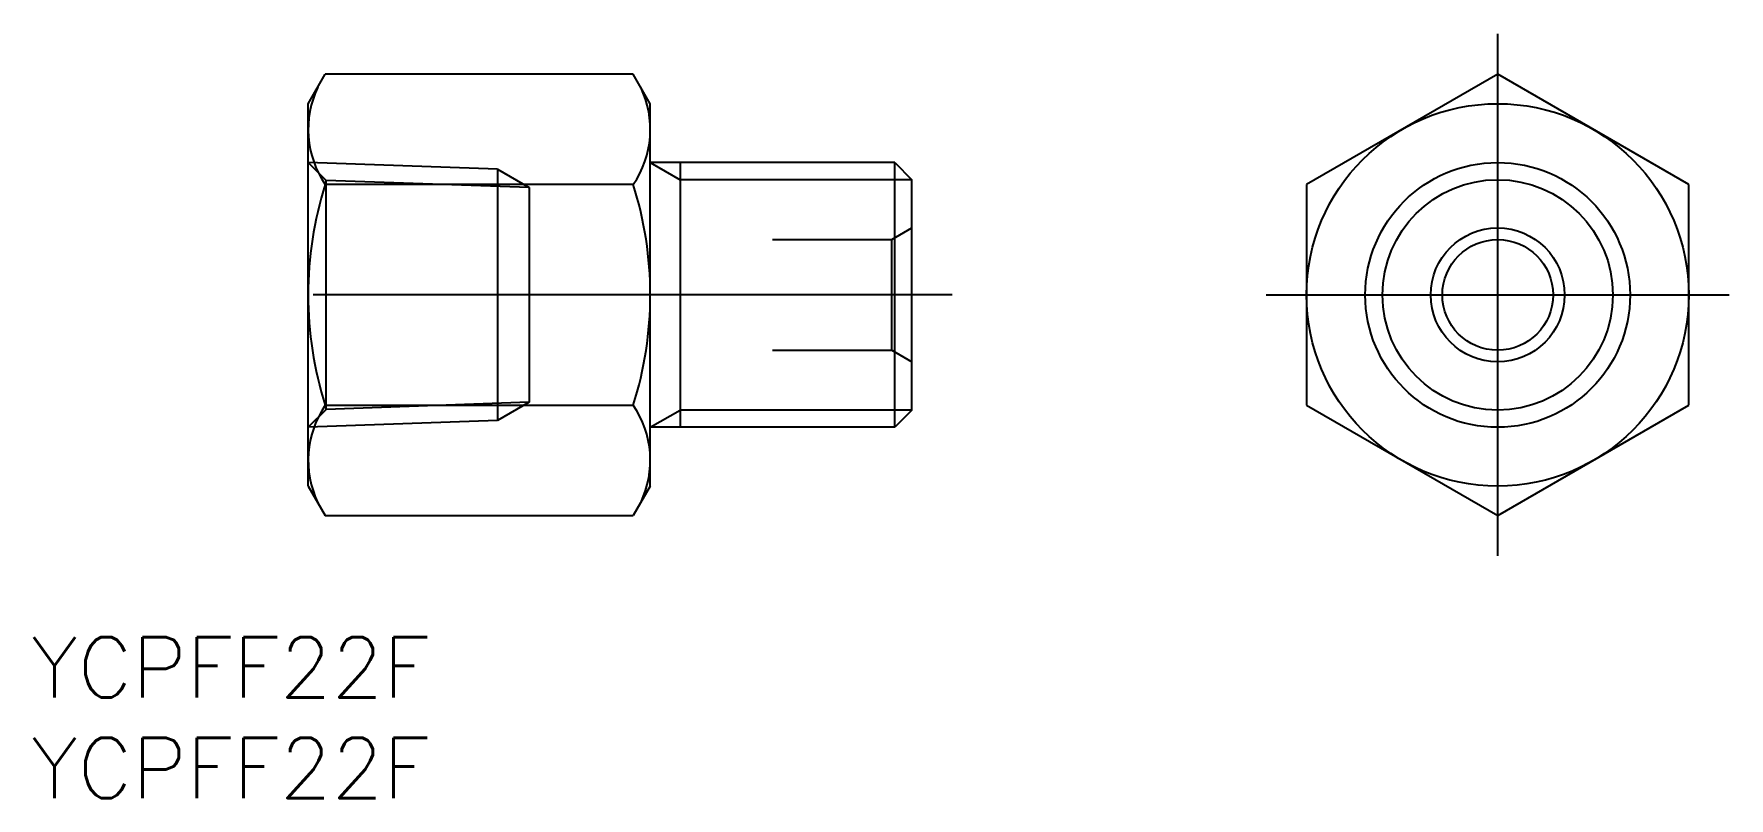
# Model space of a CAD drawing. Extents: x -72.7 to 11.5, y -25 to 13.
import ezdxf

# ---------------------------------------------------------------- set-up
doc = ezdxf.new("R2010")
doc.units = 0
doc.linetypes.add('CENTER', pattern=[50.8, 31.75, -6.35, 6.35, -6.35])
doc.linetypes.add('DASHED', pattern=[19.05, 12.7, -6.35])
doc.layers.get('0').update_dxf_attribs({"linetype": 'CONTINUOUS'})
doc.layers.add('CENTER', color=1, linetype='CENTER')
doc.styles.get("Standard").update_dxf_attribs({"font": 'txt.shx', "height": 3, "bigfont": 'bigfont.shx'})

msp = doc.modelspace()

# ---------------------------------------------------------------- linework, layer by layer
at = {"color": 7, "linetype": 'CONTINUOUS'}
for p, q in [((-59.109, 9.5), (-58.26, 10.97)), ((-42.957, 10.97), (-58.26, 10.97)), ((-42.109, 9.5), (-42.957, 10.97)), ((0, 10.97), (-9.5, 5.485)), ((9.5, 5.485), (0, 10.97)), ((-59.109, -9.5), (-59.109, 9.5)), ((-42.109, -9.5), (-42.109, 9.5)), ((-29.965, 6.579), (-42.109, 6.579)), ((-40.62, 6.579), (-40.62, -6.579)), ((-29.965, 6.579), (-29.109, 5.723)), ((-29.965, -6.579), (-29.965, 6.579)), ((-42.957, 5.485), (-58.26, 5.485)), ((-29.109, -5.723), (-29.109, 5.723)), ((-9.5, 5.485), (-9.5, -5.485)), ((9.5, -5.485), (9.5, 5.485)), ((-58.26, -5.485), (-42.957, -5.485)), ((-29.109, -5.723), (-29.965, -6.579)), ((-9.5, -5.485), (0, -10.97)), ((0, -10.97), (9.5, -5.485)), ((-29.965, -6.579), (-42.109, -6.579)), ((-59.109, -9.5), (-58.26, -10.97)), ((-42.109, -9.5), (-42.957, -10.97)), ((-58.26, -10.97), (-42.957, -10.97))]:
    msp.add_line(p, q, dxfattribs=at)
at = {"color": 3, "linetype": 'DASHED'}
for p, q in [((-58.222, 5.692), (-59.109, 6.579)), ((-49.709, 6.25), (-59.109, 6.579)), ((-49.709, 6.25), (-48.131, 5.339)), ((-49.709, 6.25), (-49.709, -6.25)), ((-48.131, 5.339), (-58.222, 5.692)), ((-58.222, -5.692), (-58.222, 5.692)), ((-48.131, 5.339), (-48.131, -5.339)), ((-36.037, 2.75), (-30.109, 2.75)), ((-30.109, 2.75), (-29.109, 3.327)), ((-30.109, -2.75), (-30.109, 2.75)), ((-36.037, -2.75), (-30.109, -2.75)), ((-30.109, -2.75), (-29.109, -3.327)), ((-58.222, -5.692), (-59.109, -6.579)), ((-48.131, -5.339), (-58.222, -5.692)), ((-48.131, -5.339), (-49.709, -6.25)), ((-49.709, -6.25), (-59.109, -6.579))]:
    msp.add_line(p, q, dxfattribs=at)
at = {"color": 3, "linetype": 'CONTINUOUS'}
for p, q in [((-42.109, 6.579), (-40.62, 5.719)), ((-29.109, 5.723), (-40.626, 5.723)), ((-42.109, -6.579), (-40.62, -5.723)), ((-29.109, -5.723), (-40.62, -5.723))]:
    msp.add_line(p, q, dxfattribs=at)
at = {"color": 7, "linetype": 'CONTINUOUS'}
for radius in [9.5, 6.579, 3.327, 2.75]:
    msp.add_circle((0, 0), radius, dxfattribs=at)
at = {"color": 3, "linetype": 'CONTINUOUS'}
msp.add_circle((0, 0), 5.723, dxfattribs=at)
at = {"color": 7, "linetype": 'CONTINUOUS'}
for centre, radius, start, end in [((-54.253, 8.227), 4.856, 154.38425, 214.38425), ((-46.965, 8.227), 4.856, 325.61575, 25.61575), ((-40.957, 0), 18.151, 162.41205, 197.58795), ((-60.26, 0), 18.151, 342.41205, 17.58795), ((-54.253, -8.227), 4.856, 145.61575, 205.61575), ((-46.965, -8.227), 4.856, 334.38425, 34.38425)]:
    msp.add_arc(centre, radius, start, end, dxfattribs=at)
at = {"layer": 'CENTER', "color": 1, "linetype": 'CENTER'}
for p, q in [((0, -12.97), (0, 12.97)), ((-27.109, 0), (-61.109, 0)), ((-11.5, 0), (11.5, 0))]:
    msp.add_line(p, q, dxfattribs=at)

# ---------------------------------------------------------------- texts
at = {"color": 7, "linetype": 'CONTINUOUS'}
for p in [(-72.869, -20.006), (-72.869, -25.006)]:
    msp.add_text('YCPFF22F', height=3, dxfattribs=at).set_placement(p)

doc.saveas('drawing.dxf')
